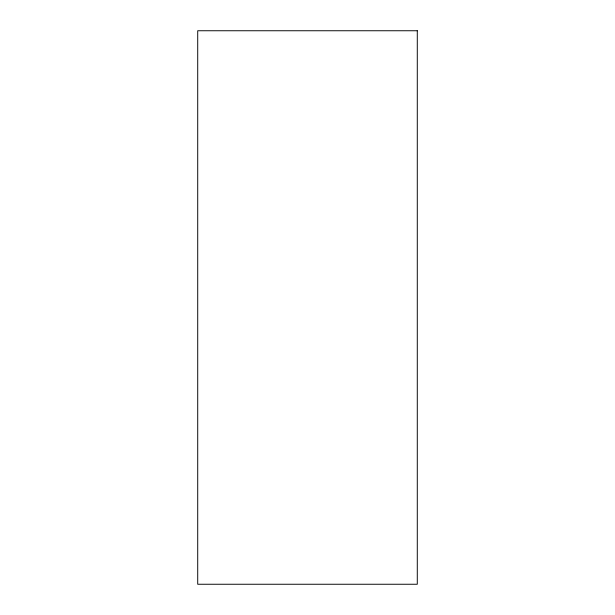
<?xml version="1.0" encoding="UTF-8"?>
<svg xmlns="http://www.w3.org/2000/svg" width="615" height="615" viewBox="0 0 615 615"><rect width="100%" height="100%" fill="white"/><g stroke="black" fill="none" stroke-linecap="round" stroke-linejoin="round"><path stroke-width="0.92" d="M417.285 30.75L197.715 30.75L197.715 584.25L417.285 584.25L417.285 30.75"/></g></svg>
